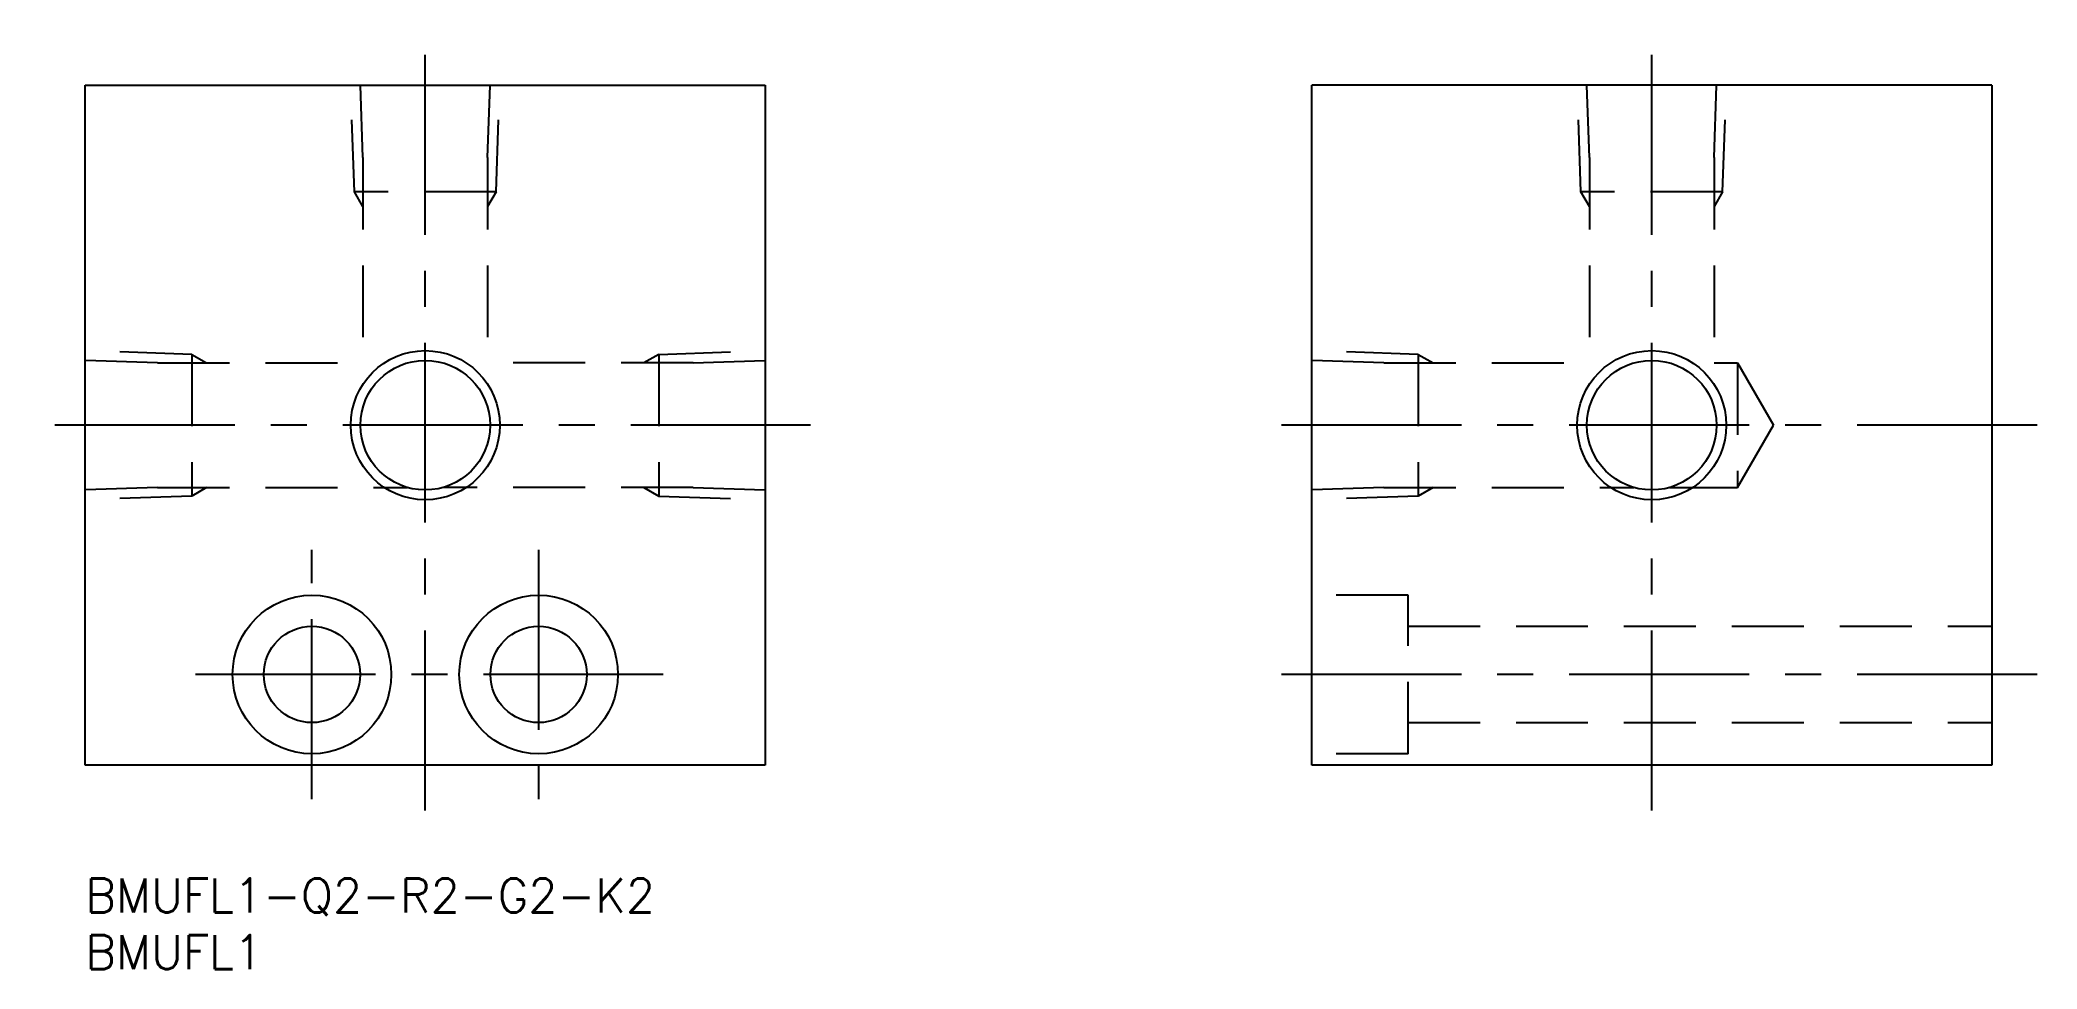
# Model space of a CAD drawing. Extents: x -4 to 172, y -8 to 74.
import ezdxf

# ---------------------------------------------------------------- set-up
doc = ezdxf.new("R2010")
doc.units = 0
doc.header["$LTSCALE"] = 0.5
doc.linetypes.add('CENTER', pattern=[50.8, 31.75, -6.35, 6.35, -6.35])
doc.linetypes.add('DASHED', pattern=[19.05, 12.7, -6.35])
for name, color, linetype in [('MSM_CENTER', 1, 'CENTER'), ('MSM_CONTINUOUS', 7, 'CONTINUOUS'), ('MSM_DASHED', 4, 'DASHED'), ('MSM_NARROW', 5, 'CONTINUOUS'), ('MSM_PART_NUMBER', 7, 'CONTINUOUS')]:
    doc.layers.add(name, color=color, linetype=linetype)
doc.styles.get("Standard").update_dxf_attribs({"font": 'txt.shx', "height": 3, "bigfont": 'bigfont.shx'})

# ---------------------------------------------------------------- blocks, each defined once
blk = doc.blocks.new('*U5')
at = {"layer": 'MSM_PART_NUMBER'}
blk.add_text('BMUFL1-Q2-R2-G2-K2', height=3, dxfattribs=at).set_placement((0, -3))
blk = doc.blocks.new('*U6')
at = {"layer": 'MSM_PART_NUMBER'}
blk.add_text('BMUFL1', height=3, dxfattribs=at).set_placement((0, -8))

msp = doc.modelspace()

# ---------------------------------------------------------------- linework, layer by layer
at = {"layer": 'MSM_CENTER'}
for p, q in [((30, 6), (30, 74)), ((138.22, 6), (138.22, 74)), ((64, 40), (-4, 40)), ((172.22, 40), (104.22, 40)), ((20, 7), (20, 29)), ((40, 29), (40, 7)), ((51, 18), (9, 18)), ((172.22, 18), (104.22, 18))]:
    msp.add_line(p, q, dxfattribs=at)
at = {"layer": 'MSM_CONTINUOUS'}
for p, q in [((0, 70), (60, 70)), ((0, 10), (0, 70)), ((60, 70), (60, 10)), ((168.22, 70), (108.22, 70)), ((108.22, 10), (108.22, 70)), ((168.22, 70), (168.22, 10)), ((60, 10), (0, 10)), ((168.22, 10), (108.22, 10))]:
    msp.add_line(p, q, dxfattribs=at)
for centre, radius in [((30, 40), 5.72), ((138.22, 40), 5.72), ((20, 18), 7), ((40, 18), 7), ((20, 18), 4.25), ((40, 18), 4.25)]:
    msp.add_circle(centre, radius, dxfattribs=at)
at = {"layer": 'MSM_DASHED'}
for p, q in [((23.75, 60.6), (23.42, 70)), ((24.5, 63.63), (24.28, 70)), ((35.5, 63.63), (35.72, 70)), ((36.25, 60.6), (36.58, 70)), ((131.97, 60.6), (131.64, 70)), ((132.72, 63.63), (132.5, 70)), ((143.72, 63.63), (143.94, 70)), ((144.47, 60.6), (144.8, 70)), ((24.5, 63.63), (24.5, 45.5)), ((35.5, 63.63), (35.5, 45.5)), ((132.72, 63.63), (132.72, 45.5)), ((143.72, 63.63), (143.72, 45.5)), ((36.25, 60.6), (23.75, 60.6)), ((24.5, 59.3), (23.75, 60.6)), ((36.25, 60.6), (35.5, 59.3)), ((144.47, 60.6), (131.97, 60.6)), ((132.72, 59.3), (131.97, 60.6)), ((144.47, 60.6), (143.72, 59.3)), ((9.4, 46.25), (0, 46.58)), ((9.4, 46.25), (9.4, 33.75)), ((9.4, 46.25), (10.7, 45.5)), ((50.6, 46.25), (49.3, 45.5)), ((50.6, 46.25), (60, 46.58)), ((50.6, 46.25), (50.6, 33.75)), ((117.62, 46.25), (108.22, 46.58)), ((117.62, 46.25), (117.62, 33.75)), ((117.62, 46.25), (118.92, 45.5)), ((6.37, 45.5), (0, 45.72)), ((6.37, 45.5), (24.5, 45.5)), ((53.63, 45.5), (35.5, 45.5)), ((53.63, 45.5), (60, 45.72)), ((114.59, 45.5), (108.22, 45.72)), ((114.59, 45.5), (132.72, 45.5)), ((143.72, 45.5), (145.8, 45.5)), ((145.8, 45.5), (148.97, 40)), ((145.8, 45.5), (145.8, 34.5)), ((145.8, 34.5), (148.97, 40)), ((6.37, 34.5), (0, 34.28)), ((9.4, 33.75), (0, 33.42)), ((6.37, 34.5), (28.42, 34.5)), ((10.7, 34.5), (9.4, 33.75)), ((53.63, 34.5), (31.58, 34.5)), ((49.3, 34.5), (50.6, 33.75)), ((50.6, 33.75), (60, 33.42)), ((53.63, 34.5), (60, 34.28)), ((114.59, 34.5), (108.22, 34.28)), ((117.62, 33.75), (108.22, 33.42)), ((114.59, 34.5), (136.64, 34.5)), ((118.92, 34.5), (117.62, 33.75)), ((139.8, 34.5), (145.8, 34.5)), ((116.72, 25), (108.22, 25)), ((116.72, 11), (116.72, 25)), ((116.72, 22.25), (168.22, 22.25)), ((116.72, 13.75), (168.22, 13.75)), ((116.72, 11), (108.22, 11))]:
    msp.add_line(p, q, dxfattribs=at)
at = {"layer": 'MSM_NARROW'}
for centre in [(30, 40), (138.22, 40)]:
    msp.add_circle(centre, 6.58, dxfattribs=at)

# ---------------------------------------------------------------- block references
at = {"layer": 'MSM_CONTINUOUS'}
for name in ['*U5', '*U6']:
    msp.add_blockref(name, (0, 0), dxfattribs=at)

doc.saveas('drawing.dxf')
